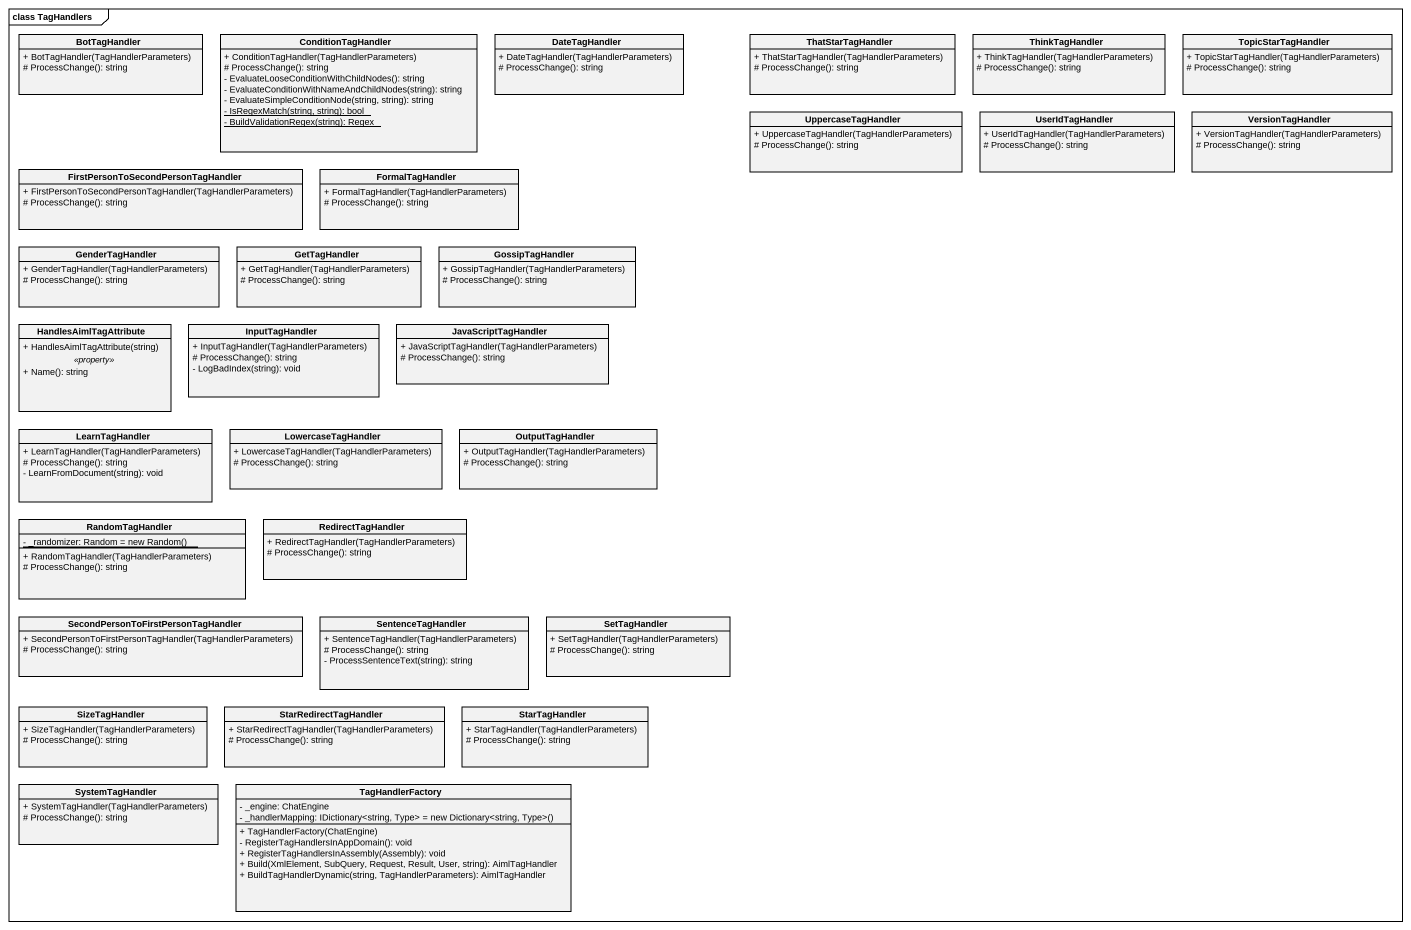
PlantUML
@startuml
mainframe class TagHandlers
hide circle
hide empty members
skinparam classAttributeIconSize 0
class BotTagHandler {
  + BotTagHandler(TagHandlerParameters)
  # ProcessChange(): string
}
class ConditionTagHandler {
  + ConditionTagHandler(TagHandlerParameters)
  # ProcessChange(): string
  - EvaluateLooseConditionWithChildNodes(): string
  - EvaluateConditionWithNameAndChildNodes(string): string
  - EvaluateSimpleConditionNode(string, string): string
  {static} - IsRegexMatch(string, string): bool
  {static} - BuildValidationRegex(string): Regex
}
class DateTagHandler {
  + DateTagHandler(TagHandlerParameters)
  # ProcessChange(): string
}
class ThatStarTagHandler {
  + ThatStarTagHandler(TagHandlerParameters)
  # ProcessChange(): string
}
class ThinkTagHandler {
  + ThinkTagHandler(TagHandlerParameters)
  # ProcessChange(): string
}
class TopicStarTagHandler {
  + TopicStarTagHandler(TagHandlerParameters)
  # ProcessChange(): string
}
class UppercaseTagHandler {
  + UppercaseTagHandler(TagHandlerParameters)
  # ProcessChange(): string
}
class UserIdTagHandler {
  + UserIdTagHandler(TagHandlerParameters)
  # ProcessChange(): string
}
class VersionTagHandler {
  + VersionTagHandler(TagHandlerParameters)
  # ProcessChange(): string
}
class "FirstPersonToSecondPersonTagHandler" as FirstPersonToSecondPersonTag {
  + FirstPersonToSecondPersonTagHandler(TagHandlerParameters)
  # ProcessChange(): string
}
class FormalTagHandler {
  + FormalTagHandler(TagHandlerParameters)
  # ProcessChange(): string
}
class GenderTagHandler {
  + GenderTagHandler(TagHandlerParameters)
  # ProcessChange(): string
}
class GetTagHandler {
  + GetTagHandler(TagHandlerParameters)
  # ProcessChange(): string
}
class GossipTagHandler {
  + GossipTagHandler(TagHandlerParameters)
  # ProcessChange(): string
}
class HandlesAimlTagAttribute {
  + HandlesAimlTagAttribute(string)
  .. <<property>> ..
  + Name(): string
}
class InputTagHandler {
  + InputTagHandler(TagHandlerParameters)
  # ProcessChange(): string
  - LogBadIndex(string): void
}
class JavaScriptTagHandler {
  + JavaScriptTagHandler(TagHandlerParameters)
  # ProcessChange(): string
}
class LearnTagHandler {
  + LearnTagHandler(TagHandlerParameters)
  # ProcessChange(): string
  - LearnFromDocument(string): void
}
class LowercaseTagHandler {
  + LowercaseTagHandler(TagHandlerParameters)
  # ProcessChange(): string
}
class OutputTagHandler {
  + OutputTagHandler(TagHandlerParameters)
  # ProcessChange(): string
}
class RandomTagHandler {
  {static} {field} - _randomizer: Random = new Random()
  + RandomTagHandler(TagHandlerParameters)
  # ProcessChange(): string
}
class RedirectTagHandler {
  + RedirectTagHandler(TagHandlerParameters)
  # ProcessChange(): string
}
class "SecondPersonToFirstPersonTagHandler" as SecondPersonToFirstPersonTag {
  + SecondPersonToFirstPersonTagHandler(TagHandlerParameters)
  # ProcessChange(): string
}
class SentenceTagHandler {
  + SentenceTagHandler(TagHandlerParameters)
  # ProcessChange(): string
  - ProcessSentenceText(string): string
}
class SetTagHandler {
  + SetTagHandler(TagHandlerParameters)
  # ProcessChange(): string
}
class SizeTagHandler {
  + SizeTagHandler(TagHandlerParameters)
  # ProcessChange(): string
}
class StarRedirectTagHandler {
  + StarRedirectTagHandler(TagHandlerParameters)
  # ProcessChange(): string
}
class StarTagHandler {
  + StarTagHandler(TagHandlerParameters)
  # ProcessChange(): string
}
class SystemTagHandler {
  + SystemTagHandler(TagHandlerParameters)
  # ProcessChange(): string
}
class TagHandlerFactory {
  - _engine: ChatEngine
  {field} - _handlerMapping: IDictionary<string, Type> = new Dictionary<string, Type>()
  + TagHandlerFactory(ChatEngine)
  - RegisterTagHandlersInAppDomain(): void
  + RegisterTagHandlersInAssembly(Assembly): void
  + Build(XmlElement, SubQuery, Request, Result, User, string): AimlTagHandler
  + BuildTagHandlerDynamic(string, TagHandlerParameters): AimlTagHandler
}
@enduml
